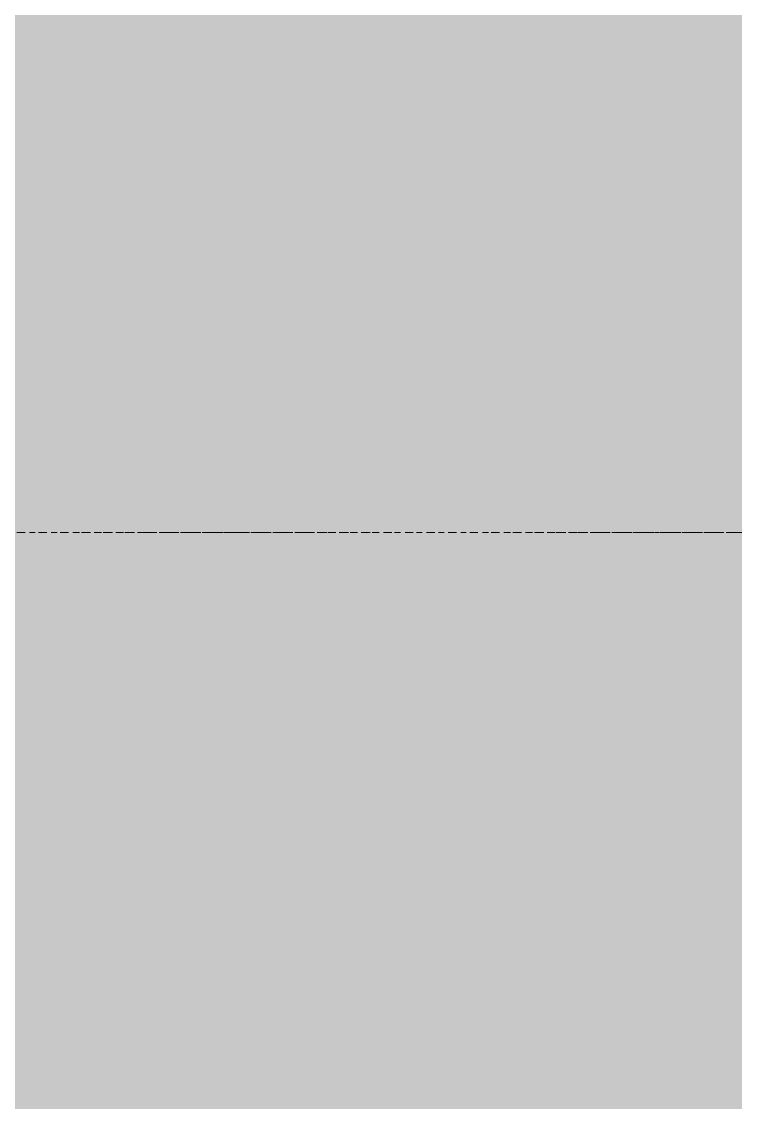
# Model space of a CAD drawing. Header units: inches. Extents: x -4266 to -1814, y 9706 to 12441.
# Drawn here: x -2771.95 to -2755.81, y 11140.55 to 11164.97 of the extents above; entities that cross this region are included whole.
import ezdxf

# ---------------------------------------------------------------- set-up
doc = ezdxf.new("R2010")
doc.units = ezdxf.units.IN
doc.header["$MEASUREMENT"] = 0
doc.linetypes.add('Aligning Line 1_8_', pattern=[0.25, 0.125, -0.125])
doc.linetypes.add('Dash Dot 3_16_', pattern=[0.3125, 0.1875, -0.0625, 0, -0.0625])
for name, color, linetype, lineweight in [('0-1', 7, 'Continuous', 5), ('A-ANNO-SYMB-1', 150, 'Dash Dot 3_16_', 9), ('A-FLOR-PATT-1', 251, 'Continuous', 9), ('G-ANNO-SYMB', 111, 'Aligning Line 1_8_', 9)]:
    doc.layers.add(name, color=color, linetype=linetype, lineweight=lineweight)

# ---------------------------------------------------------------- blocks, each defined once
blk = doc.blocks.new('CTR - 1st Phase - Shell_rvt-1-FLOOR PLAN - 1ST FLOOR')
at = {"layer": 'A-FLOR-PATT-1'}
h = blk.add_hatch(dxfattribs=at)
h.set_pattern_fill('FP_10', color=256, style=0, pattern_type=2)
h.set_pattern_definition([(0, (-0.591, 0), (15.358, 3.84), [1.267, -10.252, 1.267, -10.252, -61.433]), (0, (-0.591, 0), (15.358, 3.84), [-23.037, 1.267, -21.77, 1.267, -10.252, -26.877]), (0, (-0.591, 0), (15.358, 3.84), [-57.593, 1.267, -6.412, 1.267, -17.931]), (119.997, (5.168, 1.92), (-11.0044416, 11.3818604), [1.267, -10.252, 1.267, -10.252, -61.438]), (119.997, (5.168, 1.92), (-11.0044416, 11.3818604), [-23.039, 1.267, -21.772, 1.267, -10.252, -26.879]), (119.997, (5.168, 1.92), (-11.0044416, 11.3818604), [-57.598, 1.267, -6.413, 1.267, -17.932]), (240.003, (7.088, 9.6), (-4.3536654, -15.2223782), [1.267, -10.252, 1.267, -10.252, -61.438]), (240.003, (7.088, 9.6), (-4.3536654, -15.2223782), [-23.039, 1.267, -21.772, 1.267, -10.252, -26.879]), (240.003, (7.088, 9.6), (-4.3536654, -15.2223782), [-57.598, 1.267, -6.413, 1.267, -17.932])])
h.paths.add_polyline_path([(-2670.049, 10822.489), (-2670.049, 11003.289), (-2772.324, 11003.289), (-2772.324, 10911.054), (-2672.856, 10822.489)], flags=0)
h.paths.add_polyline_path([(-2808.324, 10943.108), (-2808.324, 11069.289), (-2905.997, 11069.289), (-2925.063, 11052.361), (-2924.578, 11051.084), (-2924.36, 11049.289), (-2924.578, 11047.495), (-2924.826, 11046.841), (-2809.819, 10944.439)], flags=0)
h.paths.add_polyline_path([(-2761.137, 10987.789), (-2762.172, 10987.926), (-2763.137, 10988.325), (-2763.966, 10988.961), (-2764.601, 10989.789), (-2765.001, 10990.754), (-2765.137, 10991.789), (-2765.001, 10992.825), (-2764.601, 10993.789), (-2763.966, 10994.618), (-2763.137, 10995.253), (-2762.172, 10995.653), (-2761.137, 10995.789), (-2760.102, 10995.653), (-2759.137, 10995.253), (-2758.309, 10994.618), (-2757.673, 10993.789), (-2757.273, 10992.825), (-2757.137, 10991.789), (-2757.273, 10990.754), (-2757.673, 10989.789), (-2758.309, 10988.961), (-2759.137, 10988.325), (-2760.102, 10987.926)], flags=0)
h.paths.add_polyline_path([(-2772.324, 11039.289), (-2670.049, 11039.289), (-2670.049, 11276.289), (-2672.864, 11276.289), (-2772.324, 11187.979), (-2772.324, 11049.71)], flags=0)
h.paths.add_polyline_path([(-2865.453, 11105.289), (-2808.324, 11105.289), (-2808.324, 11156.014), (-2856.382, 11113.343)], flags=0)

msp = doc.modelspace()

# ---------------------------------------------------------------- linework, layer by layer
at = {"layer": 'A-ANNO-SYMB-1'}
msp.add_line((-1883.64479, 11153.42614), (-4015.08301, 11153.42614), dxfattribs=at)
at = {"layer": 'G-ANNO-SYMB'}
msp.add_line((-1910.89642, 11153.42614), (-4027.08301, 11153.42614), dxfattribs=at)

# ---------------------------------------------------------------- block references
at = {"layer": '0-1'}
msp.add_blockref('CTR - 1st Phase - Shell_rvt-1-FLOOR PLAN - 1ST FLOOR', (0, 0), dxfattribs=at)

doc.saveas('drawing.dxf')
